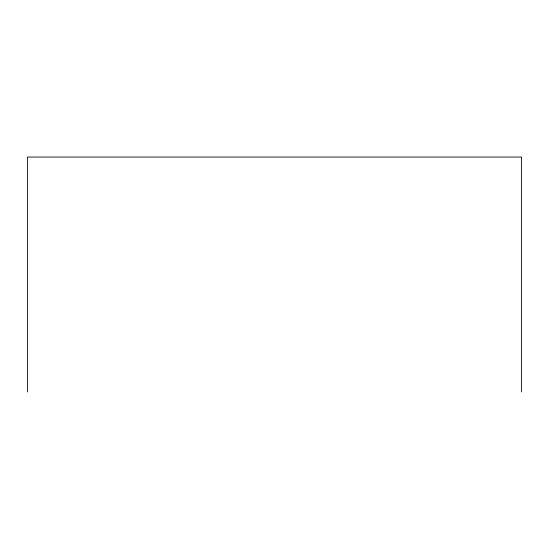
<?xml version="1.0" encoding="UTF-8"?>
<svg xmlns="http://www.w3.org/2000/svg" width="549" height="549" viewBox="0 0 549 549"><rect width="100%" height="100%" fill="white"/><g stroke="black" fill="none" stroke-linecap="round" stroke-linejoin="round"><path stroke-width="0.82" d="M521.55 391.938L521.55 157.062L27.45 157.062L27.45 391.938"/></g></svg>
